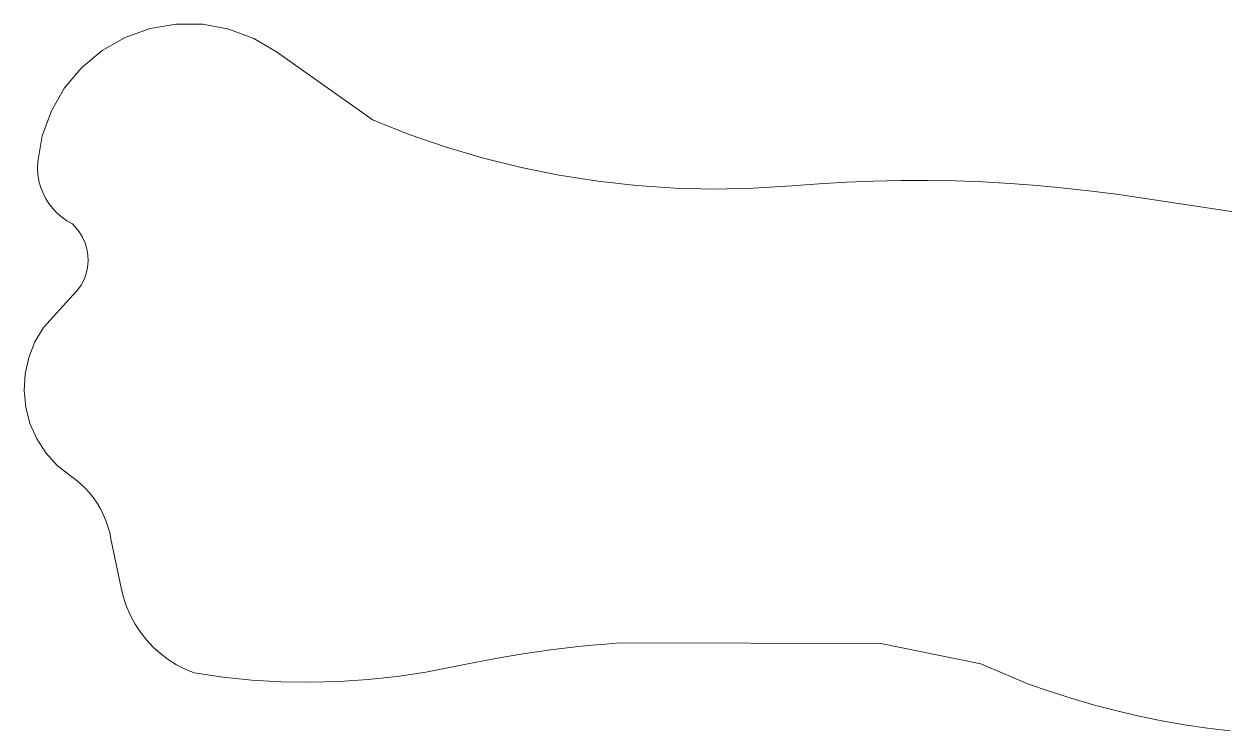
# Model space of a CAD drawing. Header units: millimetres. Extents: x -233 to 120, y -19 to 188.
# Drawn here: x -77.34 to -49.87, y 125.88 to 142.05 of the extents above; entities that cross this region are included whole.
import ezdxf

# ---------------------------------------------------------------- set-up
doc = ezdxf.new("R2010")
doc.units = ezdxf.units.MM
doc.header["$MEASUREMENT"] = 0
doc.layers.add('Layer 1', color=7, linetype='Continuous')

msp = doc.modelspace()

# ---------------------------------------------------------------- linework, layer by layer
at = {"layer": 'Layer 1', "lineweight": 9}
for points in [[(-74.4563, 141.9452), (-74.4563, 141.9452), (-73.858, 142.0469), (-73.858, 142.0469)], [(-73.858, 142.0469), (-73.858, 142.0469), (-73.2512, 142.0426), (-73.2512, 142.0426)], [(-75.0275, 141.7405), (-75.0275, 141.7405), (-74.4563, 141.9452), (-74.4563, 141.9452)], [(-73.2512, 142.0426), (-73.2512, 142.0426), (-72.6545, 141.9324), (-72.6545, 141.9324)], [(-72.6545, 141.9324), (-72.6545, 141.9324), (-72.0861, 141.7197), (-72.0861, 141.7197)], [(-75.5543, 141.4393), (-75.5543, 141.4393), (-75.0275, 141.7405), (-75.0275, 141.7405)], [(-72.0861, 141.7197), (-72.0861, 141.7197), (-71.5637, 141.411), (-71.5637, 141.411)], [(-76.0204, 141.0507), (-76.0204, 141.0507), (-75.5543, 141.4393), (-75.5543, 141.4393)], [(-69.355, 139.8508), (-69.355, 139.8508), (-71.5637, 141.411), (-71.5637, 141.411)], [(-76.4115, 140.5867), (-76.4115, 140.5867), (-76.0204, 141.0507), (-76.0204, 141.0507)], [(-76.7155, 140.0615), (-76.7155, 140.0615), (-76.4115, 140.5867), (-76.4115, 140.5867)], [(-76.9232, 139.4913), (-76.9232, 139.4913), (-76.7155, 140.0615), (-76.7155, 140.0615)], [(-69.355, 139.8508), (-69.355, 139.8508), (-68.5268, 139.5243), (-68.5268, 139.5243)], [(-77.0281, 138.8936), (-77.0281, 138.8936), (-76.9232, 139.4913), (-76.9232, 139.4913)], [(-68.5268, 139.5243), (-68.5268, 139.5243), (-67.6851, 139.2345), (-67.6851, 139.2345)], [(-67.6851, 139.2345), (-67.6851, 139.2345), (-66.8314, 138.982), (-66.8314, 138.982)], [(-77.0333, 138.7498), (-77.0333, 138.7498), (-77.0281, 138.8936), (-77.0281, 138.8936)], [(-77.0243, 138.6062), (-77.0243, 138.6062), (-77.0333, 138.7498), (-77.0333, 138.7498)], [(-66.8314, 138.982), (-66.8314, 138.982), (-65.9675, 138.7673), (-65.9675, 138.7673)], [(-65.9675, 138.7673), (-65.9675, 138.7673), (-65.0949, 138.5907), (-65.0949, 138.5907)], [(-77.001, 138.4642), (-77.001, 138.4642), (-77.0243, 138.6062), (-77.0243, 138.6062)], [(-65.0949, 138.5907), (-65.0949, 138.5907), (-64.2155, 138.4526), (-64.2155, 138.4526)], [(-76.9637, 138.3252), (-76.9637, 138.3252), (-77.001, 138.4642), (-77.001, 138.4642)], [(-76.9129, 138.1906), (-76.9129, 138.1906), (-76.9637, 138.3252), (-76.9637, 138.3252)], [(-64.2155, 138.4526), (-64.2155, 138.4526), (-63.3308, 138.3533), (-63.3308, 138.3533)], [(-62.4427, 138.293), (-62.4427, 138.293), (-63.3308, 138.3533), (-63.3308, 138.3533)], [(-62.4427, 138.293), (-62.4427, 138.293), (-61.5527, 138.2718), (-61.5527, 138.2718)], [(-61.5527, 138.2718), (-61.5527, 138.2718), (-60.6626, 138.2897), (-60.6626, 138.2897)], [(-60.6626, 138.2897), (-60.6626, 138.2897), (-59.7742, 138.3467), (-59.7742, 138.3467)], [(-59.7742, 138.3467), (-59.7742, 138.3467), (-59.1514, 138.3945), (-59.1514, 138.3945)], [(-59.1514, 138.3945), (-59.1514, 138.3945), (-58.5277, 138.4306), (-58.5277, 138.4306)], [(-57.9035, 138.4549), (-57.9035, 138.4549), (-58.5277, 138.4306), (-58.5277, 138.4306)], [(-57.9035, 138.4549), (-57.9035, 138.4549), (-57.2789, 138.4674), (-57.2789, 138.4674)], [(-57.2789, 138.4674), (-57.2789, 138.4674), (-56.6542, 138.4682), (-56.6542, 138.4682)], [(-56.6542, 138.4682), (-56.6542, 138.4682), (-56.0296, 138.4572), (-56.0296, 138.4572)], [(-56.0296, 138.4572), (-56.0296, 138.4572), (-55.4053, 138.4345), (-55.4053, 138.4345)], [(-55.4053, 138.4345), (-55.4053, 138.4345), (-54.7816, 138.4), (-54.7816, 138.4)], [(-54.7816, 138.4), (-54.7816, 138.4), (-54.1586, 138.3537), (-54.1586, 138.3537)], [(-53.5366, 138.2957), (-53.5366, 138.2957), (-54.1586, 138.3537), (-54.1586, 138.3537)], [(-53.5366, 138.2957), (-53.5366, 138.2957), (-52.9158, 138.226), (-52.9158, 138.226)], [(-52.9158, 138.226), (-52.9158, 138.226), (-52.2964, 138.1446), (-52.2964, 138.1446)], [(-76.8489, 138.0617), (-76.8489, 138.0617), (-76.9129, 138.1906), (-76.9129, 138.1906)], [(-76.7724, 137.9398), (-76.7724, 137.9398), (-76.8489, 138.0617), (-76.8489, 138.0617)], [(-76.6843, 137.8261), (-76.6843, 137.8261), (-76.7724, 137.9398), (-76.7724, 137.9398)], [(-39.4242, 136.2058), (-39.4242, 136.2058), (-52.2964, 138.1446), (-52.2964, 138.1446)], [(-76.5853, 137.7217), (-76.5853, 137.7217), (-76.6843, 137.8261), (-76.6843, 137.8261)], [(-76.4764, 137.6276), (-76.4764, 137.6276), (-76.5853, 137.7217), (-76.5853, 137.7217)], [(-76.3587, 137.5448), (-76.3587, 137.5448), (-76.4764, 137.6276), (-76.4764, 137.6276)], [(-76.2334, 137.4741), (-76.2334, 137.4741), (-76.3587, 137.5448), (-76.3587, 137.5448)], [(-76.1734, 137.409), (-76.1734, 137.409), (-76.2334, 137.4741), (-76.2334, 137.4741)], [(-76.1734, 137.409), (-76.1734, 137.409), (-76.0814, 137.2982), (-76.0814, 137.2982)], [(-76.0814, 137.2982), (-76.0814, 137.2982), (-76.0047, 137.1764), (-76.0047, 137.1764)], [(-76.0047, 137.1764), (-76.0047, 137.1764), (-75.9445, 137.0455), (-75.9445, 137.0455)], [(-75.9445, 137.0455), (-75.9445, 137.0455), (-75.9019, 136.9079), (-75.9019, 136.9079)], [(-75.9019, 136.9079), (-75.9019, 136.9079), (-75.8776, 136.766), (-75.8776, 136.766)], [(-75.8721, 136.6221), (-75.8721, 136.6221), (-75.8854, 136.4787), (-75.8854, 136.4787)], [(-75.8776, 136.766), (-75.8776, 136.766), (-75.8721, 136.6221), (-75.8721, 136.6221)], [(-75.9173, 136.3382), (-75.9173, 136.3382), (-75.9673, 136.2031), (-75.9673, 136.2031)], [(-75.8854, 136.4787), (-75.8854, 136.4787), (-75.9173, 136.3382), (-75.9173, 136.3382)], [(-76.0344, 136.0757), (-76.0344, 136.0757), (-76.1176, 135.9582), (-76.1176, 135.9582)], [(-75.9673, 136.2031), (-75.9673, 136.2031), (-76.0344, 136.0757), (-76.0344, 136.0757)], [(-76.2155, 135.8525), (-76.2155, 135.8525), (-76.8958, 135.1102), (-76.8958, 135.1102)], [(-76.1176, 135.9582), (-76.1176, 135.9582), (-76.2155, 135.8525), (-76.2155, 135.8525)], [(-76.8958, 135.1102), (-76.8958, 135.1102), (-77.0926, 134.7803), (-77.0926, 134.7803)], [(-77.0926, 134.7803), (-77.0926, 134.7803), (-77.2346, 134.4233), (-77.2346, 134.4233)], [(-77.2346, 134.4233), (-77.2346, 134.4233), (-77.3181, 134.0483), (-77.3181, 134.0483)], [(-77.3181, 134.0483), (-77.3181, 134.0483), (-77.3411, 133.6648), (-77.3411, 133.6648)], [(-77.3411, 133.6648), (-77.3411, 133.6648), (-77.3029, 133.2825), (-77.3029, 133.2825)], [(-77.3029, 133.2825), (-77.3029, 133.2825), (-77.2045, 132.9111), (-77.2045, 132.9111)], [(-77.2045, 132.9111), (-77.2045, 132.9111), (-77.0484, 132.5601), (-77.0484, 132.5601)], [(-77.0484, 132.5601), (-77.0484, 132.5601), (-76.8386, 132.2382), (-76.8386, 132.2382)], [(-76.8386, 132.2382), (-76.8386, 132.2382), (-76.5804, 131.9538), (-76.5804, 131.9538)], [(-76.5804, 131.9538), (-76.5804, 131.9538), (-76.2803, 131.7139), (-76.2803, 131.7139)], [(-76.2803, 131.7139), (-76.2803, 131.7139), (-76.1615, 131.6276), (-76.1615, 131.6276)], [(-76.1615, 131.6276), (-76.1615, 131.6276), (-76.0488, 131.5335), (-76.0488, 131.5335)], [(-76.0488, 131.5335), (-76.0488, 131.5335), (-75.9426, 131.432), (-75.9426, 131.432)], [(-75.9426, 131.432), (-75.9426, 131.432), (-75.8436, 131.3236), (-75.8436, 131.3236)], [(-75.8436, 131.3236), (-75.8436, 131.3236), (-75.7521, 131.2087), (-75.7521, 131.2087)], [(-75.7521, 131.2087), (-75.7521, 131.2087), (-75.6685, 131.088), (-75.6685, 131.088)], [(-75.6685, 131.088), (-75.6685, 131.088), (-75.5933, 130.9619), (-75.5933, 130.9619)], [(-75.5933, 130.9619), (-75.5933, 130.9619), (-75.5267, 130.8311), (-75.5267, 130.8311)], [(-75.5267, 130.8311), (-75.5267, 130.8311), (-75.469, 130.696), (-75.469, 130.696)], [(-75.469, 130.696), (-75.469, 130.696), (-75.4206, 130.5574), (-75.4206, 130.5574)], [(-75.4206, 130.5574), (-75.4206, 130.5574), (-75.3817, 130.4158), (-75.3817, 130.4158)], [(-75.3817, 130.4158), (-75.3817, 130.4158), (-75.3524, 130.2719), (-75.3524, 130.2719)], [(-75.3524, 130.2719), (-75.3524, 130.2719), (-75.119, 129.1529), (-75.119, 129.1529)], [(-75.119, 129.1529), (-75.119, 129.1529), (-75.066, 128.9359), (-75.066, 128.9359)], [(-75.066, 128.9359), (-75.066, 128.9359), (-74.9946, 128.7243), (-74.9946, 128.7243)], [(-74.9946, 128.7243), (-74.9946, 128.7243), (-74.9055, 128.5195), (-74.9055, 128.5195)], [(-74.9055, 128.5195), (-74.9055, 128.5195), (-74.7992, 128.323), (-74.7992, 128.323)], [(-74.7992, 128.323), (-74.7992, 128.323), (-74.6765, 128.1364), (-74.6765, 128.1364)], [(-74.6765, 128.1364), (-74.6765, 128.1364), (-74.5384, 127.9609), (-74.5384, 127.9609)], [(-74.5384, 127.9609), (-74.5384, 127.9609), (-74.3858, 127.7978), (-74.3858, 127.7978)], [(-74.3858, 127.7978), (-74.3858, 127.7978), (-74.2199, 127.6483), (-74.2199, 127.6483)], [(-65.2965, 127.7332), (-65.2965, 127.7332), (-64.98, 127.7726), (-64.98, 127.7726)], [(-64.98, 127.7726), (-64.98, 127.7726), (-64.663, 127.8082), (-64.663, 127.8082)], [(-64.663, 127.8082), (-64.663, 127.8082), (-64.3455, 127.8399), (-64.3455, 127.8399)], [(-64.3455, 127.8399), (-64.3455, 127.8399), (-64.0278, 127.8679), (-64.0278, 127.8679)], [(-64.0278, 127.8679), (-64.0278, 127.8679), (-63.7097, 127.8921), (-63.7097, 127.8921)], [(-63.7097, 127.8921), (-63.7097, 127.8921), (-57.7361, 127.8783), (-57.7361, 127.8783)], [(-55.4545, 127.4146), (-55.4545, 127.4146), (-57.7361, 127.8783), (-57.7361, 127.8783)], [(-74.2199, 127.6483), (-74.2199, 127.6483), (-74.0418, 127.5136), (-74.0418, 127.5136)], [(-74.0418, 127.5136), (-74.0418, 127.5136), (-73.8528, 127.3945), (-73.8528, 127.3945)], [(-66.8711, 127.4799), (-66.8711, 127.4799), (-66.5574, 127.5381), (-66.5574, 127.5381)], [(-66.5574, 127.5381), (-66.5574, 127.5381), (-66.2431, 127.5925), (-66.2431, 127.5925)], [(-66.2431, 127.5925), (-66.2431, 127.5925), (-65.9281, 127.6432), (-65.9281, 127.6432)], [(-65.9281, 127.6432), (-65.9281, 127.6432), (-65.6126, 127.6901), (-65.6126, 127.6901)], [(-65.6126, 127.6901), (-65.6126, 127.6901), (-65.2965, 127.7332), (-65.2965, 127.7332)], [(-73.8528, 127.3945), (-73.8528, 127.3945), (-73.6544, 127.2919), (-73.6544, 127.2919)], [(-73.6544, 127.2919), (-73.6544, 127.2919), (-73.448, 127.2067), (-73.448, 127.2067)], [(-68.8072, 127.1254), (-68.8072, 127.1254), (-68.1493, 127.2251), (-68.1493, 127.2251)], [(-68.1493, 127.2251), (-68.1493, 127.2251), (-67.4962, 127.3523), (-67.4962, 127.3523)], [(-67.4962, 127.3523), (-67.4962, 127.3523), (-67.184, 127.418), (-67.184, 127.418)], [(-67.184, 127.418), (-67.184, 127.418), (-66.8711, 127.4799), (-66.8711, 127.4799)], [(-55.4545, 127.4146), (-55.4545, 127.4146), (-54.3603, 126.9536), (-54.3603, 126.9536)], [(-73.448, 127.2067), (-73.448, 127.2067), (-72.7894, 127.1116), (-72.7894, 127.1116)], [(-72.7894, 127.1116), (-72.7894, 127.1116), (-72.1274, 127.0442), (-72.1274, 127.0442)], [(-72.1274, 127.0442), (-72.1274, 127.0442), (-71.4632, 127.0047), (-71.4632, 127.0047)], [(-71.4632, 127.0047), (-71.4632, 127.0047), (-70.7979, 126.993), (-70.7979, 126.993)], [(-70.7979, 126.993), (-70.7979, 126.993), (-70.1327, 127.0093), (-70.1327, 127.0093)], [(-70.1327, 127.0093), (-70.1327, 127.0093), (-69.4687, 127.0535), (-69.4687, 127.0535)], [(-69.4687, 127.0535), (-69.4687, 127.0535), (-68.8072, 127.1254), (-68.8072, 127.1254)], [(-53.862, 126.7796), (-53.862, 126.7796), (-54.3603, 126.9536), (-54.3603, 126.9536)], [(-53.3592, 126.619), (-53.3592, 126.619), (-53.862, 126.7796), (-53.862, 126.7796)], [(-53.3592, 126.619), (-53.3592, 126.619), (-52.8523, 126.4719), (-52.8523, 126.4719)], [(-52.3416, 126.3386), (-52.3416, 126.3386), (-52.8523, 126.4719), (-52.8523, 126.4719)], [(-51.8274, 126.219), (-51.8274, 126.219), (-52.3416, 126.3386), (-52.3416, 126.3386)], [(-51.3103, 126.1132), (-51.3103, 126.1132), (-51.8274, 126.219), (-51.8274, 126.219)], [(-50.7905, 126.0214), (-50.7905, 126.0214), (-51.3103, 126.1132), (-51.3103, 126.1132)], [(-50.2684, 125.9436), (-50.2684, 125.9436), (-50.7905, 126.0214), (-50.7905, 126.0214)], [(-49.7445, 125.8799), (-49.7445, 125.8799), (-50.2684, 125.9436), (-50.2684, 125.9436)]]:
    msp.add_open_spline(points, degree=3, dxfattribs=at)

doc.saveas('drawing.dxf')
